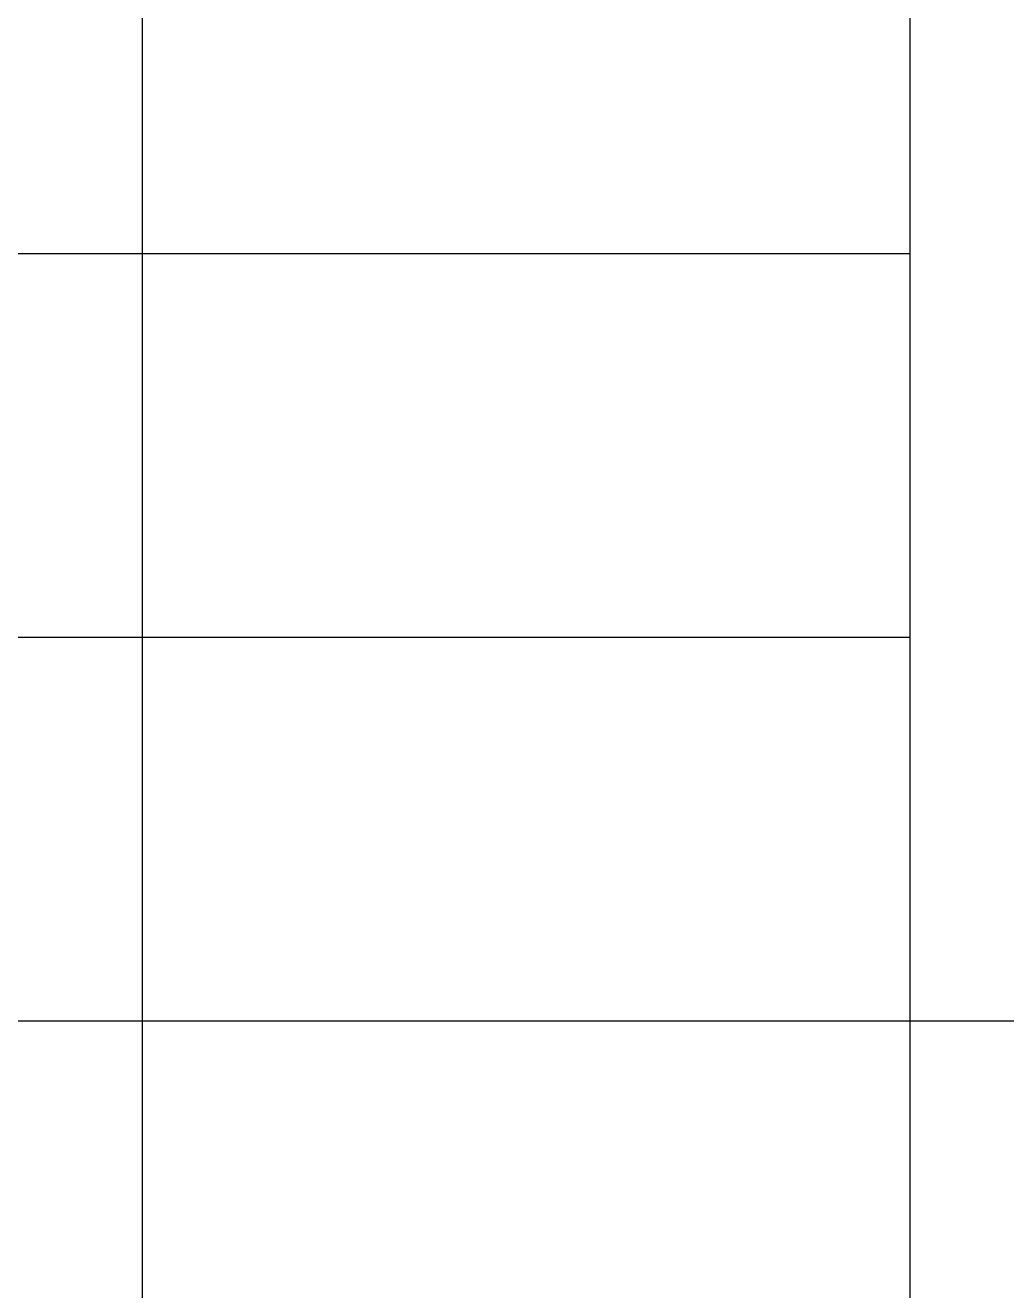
# Model space of a CAD drawing. Header units: millimetres. Extents: x 120281 to 1416367021, y -641565767 to 918373.
# Drawn here: x 1021779 to 1023059, y 870182 to 871832 of the extents above; entities that cross this region are included whole.
import ezdxf

# ---------------------------------------------------------------- set-up
doc = ezdxf.new("R2010")
doc.units = ezdxf.units.MM
doc.layers.add('размер', color=90, linetype='Continuous', lineweight=40)

msp = doc.modelspace()

# ---------------------------------------------------------------- linework, layer by layer
at = {"layer": 'размер', "color": 0, "lineweight": 30}
for p, q in [((1021932.01256, 869033.23492, 0), (1021932.01256, 874536.99421, 0)), ((1022932.69607, 874536.99421, 0), (1022932.69607, 869033.23492, 0)), ((1016428.25327, 871534.94369, 0), (1022932.69607, 871534.94369, 0)), ((1016428.25327, 871034.60193, 0), (1022932.69607, 871034.60193, 0)), ((1016428.25327, 870534.26018, 0), (1034928.25816, 870533.63518, 0))]:
    msp.add_line(p, q, dxfattribs=at)

doc.saveas('drawing.dxf')
